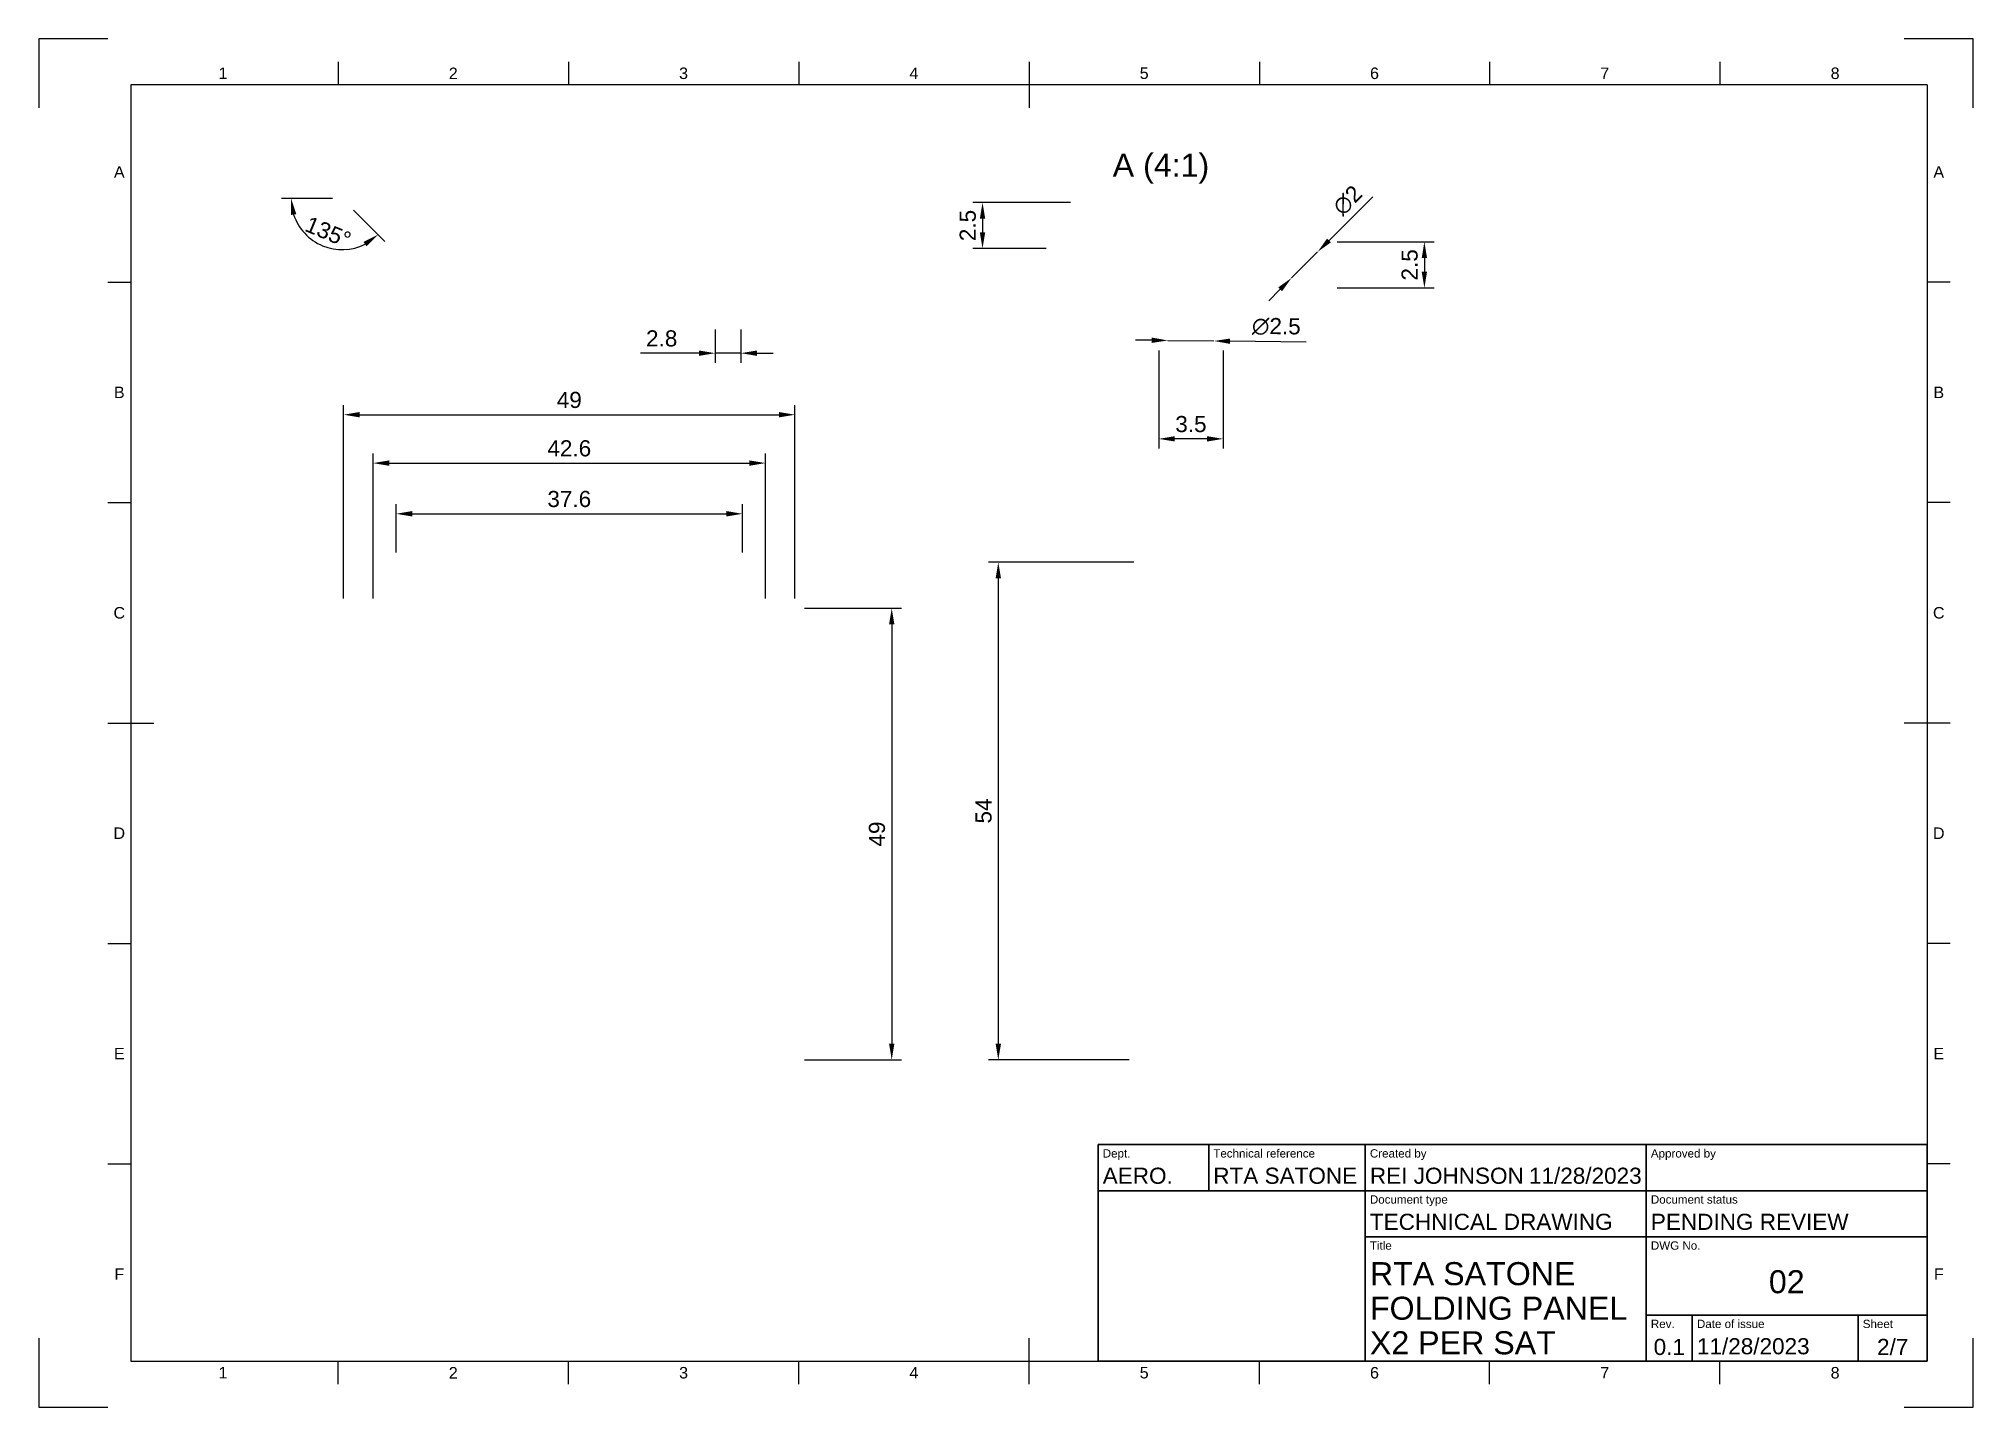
# Paper-space layout 'Sheet1' of a CAD drawing. Header units: millimetres. Extents: x 0 to 420, y 0 to 297.
import ezdxf
from ezdxf.enums import TextEntityAlignment as Align

# ---------------------------------------------------------------- set-up
doc = ezdxf.new("R2010")
doc.units = ezdxf.units.MM
doc.header["$LTSCALE"] = 0.75
for name, color, linetype, lineweight in [('BORDER', 7, 'Continuous', 25), ('FD_Dimensions', 7, 'Continuous', 25), ('TITLEBLOCK', 7, 'Continuous', 35), ('View Labels', 7, 'Continuous', 25)]:
    doc.layers.add(name, color=color, linetype=linetype, lineweight=lineweight)
doc.styles.add('FusionTitle', font='arial.ttf')
doc.styles.get("Standard").update_dxf_attribs({"font": 'arial.ttf'})
doc.dimstyles.new('Dim-ISO-25', dxfattribs={"dimtxt": 3.5, "dimasz": 3.5, "dimexe": 2.1, "dimexo": 2.1, "dimgap": 1.4, "dimtad": 1, "dimzin": 12, "dimdsep": 46, "dimtxsty": 'Standard', "dimcen": 0, "dimazin": 3, "dimtp": 0.1, "dimtm": 0.1, "dimtfac": 0.714286, "dimtmove": 0, "dimatfit": 3, "dimfxl": 1, "dimtzin": 12, "dimarcsym": 0})

# ---------------------------------------------------------------- blocks, each defined once
blk = doc.blocks.new('ISO_A3_SHEET')
at = {"layer": 'BORDER'}
for p, q in [((65, 292), (65, 287)), ((115, 292), (115, 287)), ((165, 292), (165, 287)), ((215, 292), (215, 282)), ((265, 292), (265, 287)), ((315, 292), (315, 287)), ((365, 292), (365, 287)), ((410, 287), (20, 287)), ((20, 287), (20, 10)), ((410, 287), (410, 10)), ((15, 244.16666), (20, 244.16666)), ((415, 244.16666), (410, 244.16666)), ((15, 196.33333), (20, 196.33333)), ((415, 196.33333), (410, 196.33333)), ((15, 148.5), (25, 148.5)), ((415, 148.5), (405, 148.5)), ((15, 100.66667), (20, 100.66667)), ((415, 100.66667), (410, 100.66667)), ((15, 52.83334), (20, 52.83334)), ((415, 52.83334), (410, 52.83334)), ((215, 5), (215, 15)), ((20, 10), (410, 10)), ((65, 5), (65, 10)), ((115, 5), (115, 10)), ((165, 5), (165, 10)), ((265, 5), (265, 10)), ((315, 5), (315, 10)), ((365, 5), (365, 10))]:
    blk.add_line(p, q, dxfattribs=at)
at = {"layer": 'Defpoints'}
for p, q in [((15, 297), (0, 297)), ((0, 297), (0, 282)), ((420, 297), (405, 297)), ((420, 282), (420, 297)), ((0, 15), (0, 0)), ((420, 0), (420, 15)), ((0, 0), (15, 0)), ((405, 0), (420, 0))]:
    blk.add_line(p, q, dxfattribs=at)
at = {"layer": 'BORDER', "style": 'FusionTitle'}
for s, p in [('1', (40, 289.5)), ('2', (90, 289.5)), ('3', (140, 289.5)), ('4', (190, 289.5)), ('5', (240, 289.5)), ('6', (290, 289.5)), ('7', (340, 289.5)), ('8', (390, 289.5)), ('A', (17.5, 268.08333)), ('A', (412.5, 268.08333)), ('B', (17.5, 220.25)), ('B', (412.5, 220.25)), ('C', (17.5, 172.41667)), ('C', (412.5, 172.41667)), ('D', (17.5, 124.58334)), ('D', (412.5, 124.58334)), ('E', (17.5, 76.75001)), ('E', (412.5, 76.75001)), ('F', (17.5, 28.91668)), ('F', (412.5, 28.91668)), ('1', (40, 7.5)), ('2', (90, 7.5)), ('3', (140, 7.5)), ('4', (190, 7.5)), ('5', (240, 7.5)), ('6', (290, 7.5)), ('7', (340, 7.5)), ('8', (390, 7.5))]:
    blk.add_text(s, height=2.5, dxfattribs=at).set_placement(p, align=Align.MIDDLE)
blk = doc.blocks.new('ISO_TITLEBLOCK')
at = {"layer": 'TITLEBLOCK'}
for p, q in [((0, 47), (-180, 47)), ((-180, 47), (-180, 0)), ((-156, 37), (-156, 47)), ((-122, 0), (-122, 47)), ((-61, 0), (-61, 47)), ((0, 0), (0, 47)), ((-180, 37), (0, 37)), ((-122, 27), (0, 27)), ((-61, 10), (0, 10)), ((-51, 0), (-51, 10)), ((-15, 0), (-15, 10)), ((-180, 0), (0, 0))]:
    blk.add_line(p, q, dxfattribs=at)
at = {"layer": 'TITLEBLOCK', "style": 'FusionTitle'}
for s, p in [('Dept.', (-179, 46)), ('Technical reference', (-155, 46)), ('Created by', (-121, 46)), ('Approved by', (-60, 46)), ('Document type', (-121, 36)), ('Document status', (-60, 36)), ('Title', (-121, 26)), ('DWG No.', (-60, 26)), ('Rev.', (-60, 9)), ('Date of issue', (-50, 9)), ('Sheet', (-14, 9))]:
    blk.add_text(s, height=1.8, dxfattribs=at).set_placement(p, align=Align.TOP_LEFT)
for tag, height, p in [('DEPT', 3.5, (-179, 42)), ('TECHNICAL_REFERENCE', 3.5, (-155, 42)), ('CREATED_BY', 3.5, (-121, 42)), ('APPROVED_BY', 3.5, (-60, 42)), ('DOCUMENT_TYPE', 3.5, (-121, 32)), ('DOCUMENT_STATUS', 3.5, (-60, 32)), ('TITLE_1', 5, (-121, 21.5)), ('TITLE_2', 5, (-121, 14)), ('TITLE_3', 5, (-121, 6.5)), ('DATE_OF_ISSUE', 3.5, (-50, 5))]:
    blk.add_attdef(tag, text='', height=height, dxfattribs=at).set_placement(p, align=Align.TOP_LEFT)
for tag, p in [('CREATED_DATE', (-62, 42)), ('APPROVED_DATE', (-0.99, 42))]:
    blk.add_attdef(tag, text='', height=3.5, dxfattribs=at).set_placement(p, align=Align.TOP_RIGHT)
for tag, height, p in [('DRAWING_NUMBER', 5, (-30.5, 19.75)), ('REV', 3.5, (-56, 4.85)), ('SHEET', 3.5, (-7.5, 4.85))]:
    blk.add_attdef(tag, text='', height=height, dxfattribs=at).set_placement(p, align=Align.TOP_CENTER)
blk = doc.blocks.new('*D25')
at = {"layer": 'Defpoints', "color": 0, "transparency": 16777216}
for p in [(164.19, 215.4), (66.19, 173.4), (164.19, 173.4)]:
    blk.add_point(p, dxfattribs=at)
at = {"layer": 'FD_Dimensions', "color": 0, "lineweight": -2, "transparency": 16777216}
for p, q in [((66.19, 175.5), (66.19, 217.5)), ((69.69, 215.4), (160.69, 215.4)), ((164.19, 175.5), (164.19, 217.5))]:
    blk.add_line(p, q, dxfattribs=at)
at = {"layer": 'FD_Dimensions', "color": 0, "transparency": 16777216}
for points in [[(69.69, 215.99), (69.69, 214.82), (66.19, 215.4)], [(160.69, 215.99), (160.69, 214.82), (164.19, 215.4)]]:
    blk.add_solid(points, dxfattribs=at)
at = {"layer": 'FD_Dimensions', "color": 0, "transparency": 16777216, "insert": (115.19, 218.59), "char_height": 3.5, "attachment_point": 5}
blk.add_mtext('49', dxfattribs=at)
blk = doc.blocks.new('*D26')
at = {"layer": 'Defpoints', "color": 0, "transparency": 16777216}
for p in [(157.79, 204.9), (72.59, 173.4), (157.79, 173.4)]:
    blk.add_point(p, dxfattribs=at)
at = {"layer": 'FD_Dimensions', "color": 0, "lineweight": -2, "transparency": 16777216}
for p, q in [((72.59, 175.5), (72.59, 207)), ((157.79, 175.5), (157.79, 207)), ((76.09, 204.9), (154.29, 204.9))]:
    blk.add_line(p, q, dxfattribs=at)
at = {"layer": 'FD_Dimensions', "color": 0, "transparency": 16777216}
for points in [[(76.09, 205.49), (76.09, 204.32), (72.59, 204.9)], [(154.29, 205.49), (154.29, 204.32), (157.79, 204.9)]]:
    blk.add_solid(points, dxfattribs=at)
at = {"layer": 'FD_Dimensions', "color": 0, "transparency": 16777216, "insert": (115.19, 208.09), "char_height": 3.5, "attachment_point": 5}
blk.add_mtext('42.6', dxfattribs=at)
blk = doc.blocks.new('*D27')
at = {"layer": 'Defpoints', "color": 0, "transparency": 16777216}
for p in [(152.79, 193.9), (77.59, 183.4), (152.79, 183.4)]:
    blk.add_point(p, dxfattribs=at)
at = {"layer": 'FD_Dimensions', "color": 0, "lineweight": -2, "transparency": 16777216}
for p, q in [((77.59, 185.5), (77.59, 196)), ((81.09, 193.9), (149.29, 193.9)), ((152.79, 185.5), (152.79, 196))]:
    blk.add_line(p, q, dxfattribs=at)
at = {"layer": 'FD_Dimensions', "color": 0, "transparency": 16777216}
for points in [[(81.09, 194.49), (81.09, 193.32), (77.59, 193.9)], [(149.29, 194.49), (149.29, 193.32), (152.79, 193.9)]]:
    blk.add_solid(points, dxfattribs=at)
at = {"layer": 'FD_Dimensions', "color": 0, "transparency": 16777216, "insert": (115.19, 197.09), "char_height": 3.5, "attachment_point": 5}
blk.add_mtext('37.6', dxfattribs=at)
blk = doc.blocks.new('*D31')
at = {"layer": 'Defpoints', "color": 0, "transparency": 16777216}
for p in [(245.15, 231.52), (255.15, 231.4)]:
    blk.add_point(p, dxfattribs=at)
at = {"layer": 'FD_Dimensions', "color": 0, "lineweight": -2, "transparency": 16777216}
for p, q in [((241.65, 231.56), (238.15, 231.6)), ((245.15, 231.52), (255.15, 231.4)), ((275.16, 231.16), (258.65, 231.36))]:
    blk.add_line(p, q, dxfattribs=at)
at = {"layer": 'FD_Dimensions', "color": 0, "transparency": 16777216}
for points in [[(241.66, 232.14), (241.65, 230.98), (245.15, 231.52)], [(258.66, 231.94), (258.65, 230.77), (255.15, 231.4)]]:
    blk.add_solid(points, dxfattribs=at)
at = {"layer": 'FD_Dimensions', "color": 0, "transparency": 16777216, "insert": (268.69, 234.52), "char_height": 3.5, "attachment_point": 5, "rotation": 359.3143}
blk.add_mtext('∅2.5', dxfattribs=at)
blk = doc.blocks.new('*D32')
at = {"layer": 'Defpoints', "color": 0, "transparency": 16777216}
for p in [(277.66, 250.75), (272, 245.1)]:
    blk.add_point(p, dxfattribs=at)
at = {"layer": 'FD_Dimensions', "color": 0, "lineweight": -2, "transparency": 16777216}
for p, q in [((289.64, 262.72), (280.14, 253.23)), ((272, 245.1), (277.66, 250.75)), ((269.53, 242.62), (267.05, 240.15))]:
    blk.add_line(p, q, dxfattribs=at)
at = {"layer": 'FD_Dimensions', "color": 0, "transparency": 16777216}
for points in [[(279.72, 253.64), (280.55, 252.81), (277.66, 250.75)], [(269.11, 243.03), (269.94, 242.21), (272, 245.1)]]:
    blk.add_solid(points, dxfattribs=at)
at = {"layer": 'FD_Dimensions', "color": 0, "transparency": 16777216, "insert": (284.18, 261.91), "char_height": 3.5, "attachment_point": 5, "rotation": 44.9887}
blk.add_mtext('∅2', dxfattribs=at)
blk = doc.blocks.new('*D33')
at = {"layer": 'Defpoints', "color": 0, "transparency": 16777216}
for p in [(243.15, 231.46), (257.15, 231.46), (243.15, 210.16)]:
    blk.add_point(p, dxfattribs=at)
at = {"layer": 'FD_Dimensions', "color": 0, "lineweight": -2, "transparency": 16777216}
for p, q in [((243.15, 229.36), (243.15, 208.06)), ((257.15, 229.36), (257.15, 208.06)), ((253.65, 210.16), (246.65, 210.16))]:
    blk.add_line(p, q, dxfattribs=at)
at = {"layer": 'FD_Dimensions', "color": 0, "transparency": 16777216}
for points in [[(246.65, 210.74), (246.65, 209.58), (243.15, 210.16)], [(253.65, 210.74), (253.65, 209.58), (257.15, 210.16)]]:
    blk.add_solid(points, dxfattribs=at)
at = {"layer": 'FD_Dimensions', "color": 0, "transparency": 16777216, "insert": (250.15, 213.35), "char_height": 3.5, "attachment_point": 5}
blk.add_mtext('3.5', dxfattribs=at)
blk = doc.blocks.new('*D34')
at = {"layer": 'Defpoints', "color": 0, "transparency": 16777216}
for p in [(279.83, 252.92), (279.83, 242.92), (300.83, 242.92)]:
    blk.add_point(p, dxfattribs=at)
at = {"layer": 'FD_Dimensions', "color": 0, "lineweight": -2, "transparency": 16777216}
for p, q in [((281.93, 252.92), (302.93, 252.92)), ((300.83, 249.42), (300.83, 246.42)), ((281.93, 242.92), (302.93, 242.92))]:
    blk.add_line(p, q, dxfattribs=at)
at = {"layer": 'FD_Dimensions', "color": 0, "transparency": 16777216}
for points in [[(300.25, 249.42), (301.41, 249.42), (300.83, 252.92)], [(300.25, 246.42), (301.41, 246.42), (300.83, 242.92)]]:
    blk.add_solid(points, dxfattribs=at)
at = {"layer": 'FD_Dimensions', "color": 0, "transparency": 16777216, "insert": (297.64, 247.92), "char_height": 3.5, "attachment_point": 5, "rotation": 90}
blk.add_mtext('2.5', dxfattribs=at)
blk = doc.blocks.new('*D35')
at = {"layer": 'Defpoints', "color": 0, "transparency": 16777216}
for p in [(226.12, 261.46), (204.9, 251.46), (220.85, 251.46)]:
    blk.add_point(p, dxfattribs=at)
at = {"layer": 'FD_Dimensions', "color": 0, "lineweight": -2, "transparency": 16777216}
for p, q in [((224.02, 261.46), (202.8, 261.46)), ((204.9, 257.96), (204.9, 254.96)), ((218.75, 251.46), (202.8, 251.46))]:
    blk.add_line(p, q, dxfattribs=at)
at = {"layer": 'FD_Dimensions', "color": 0, "transparency": 16777216}
for points in [[(204.32, 257.96), (205.49, 257.96), (204.9, 261.46)], [(204.32, 254.96), (205.49, 254.96), (204.9, 251.46)]]:
    blk.add_solid(points, dxfattribs=at)
at = {"layer": 'FD_Dimensions', "color": 0, "transparency": 16777216, "insert": (201.71, 256.46), "char_height": 3.5, "attachment_point": 5, "rotation": 90}
blk.add_mtext('2.5', dxfattribs=at)
blk = doc.blocks.new('*D37')
at = {"layer": 'Defpoints', "color": 0, "transparency": 16777216}
for p in [(65.86, 262.29), (65.86, 262.29), (66.86, 261.29), (163.86, 262.29), (58.05, 254.48)]:
    blk.add_point(p, dxfattribs=at)
at = {"layer": 'FD_Dimensions', "color": 0, "lineweight": -2, "transparency": 16777216}
for p, q in [((63.76, 262.29), (52.71, 262.29)), ((68.35, 259.81), (75.17, 252.99))]:
    blk.add_line(p, q, dxfattribs=at)
blk.add_arc((65.86, 262.29), 11.06, 198.2138, 296.7862, dxfattribs=at)
at = {"layer": 'FD_Dimensions', "color": 0, "transparency": 16777216}
for points in [[(54.79, 258.75), (55.94, 258.93), (54.81, 262.29)], [(70.51, 252.9), (71.19, 251.95), (73.68, 254.48)]]:
    blk.add_solid(points, dxfattribs=at)
at = {"layer": 'FD_Dimensions', "color": 0, "transparency": 16777216, "insert": (62.85, 255.03), "char_height": 3.5, "attachment_point": 5, "rotation": 337.5}
blk.add_mtext('135°', dxfattribs=at)
blk = doc.blocks.new('*D38')
at = {"layer": 'Defpoints', "color": 0, "transparency": 16777216}
for p in [(146.86, 235.96), (152.46, 235.96), (146.86, 228.75)]:
    blk.add_point(p, dxfattribs=at)
at = {"layer": 'FD_Dimensions', "color": 0, "lineweight": -2, "transparency": 16777216}
for p, q in [((146.86, 233.86), (146.86, 226.65)), ((152.46, 233.86), (152.46, 226.65)), ((143.36, 228.75), (130.63, 228.75)), ((152.46, 228.75), (146.86, 228.75)), ((155.96, 228.75), (159.46, 228.75))]:
    blk.add_line(p, q, dxfattribs=at)
at = {"layer": 'FD_Dimensions', "color": 0, "transparency": 16777216}
for points in [[(143.36, 229.34), (143.36, 228.17), (146.86, 228.75)], [(155.96, 229.34), (155.96, 228.17), (152.46, 228.75)]]:
    blk.add_solid(points, dxfattribs=at)
at = {"layer": 'FD_Dimensions', "color": 0, "transparency": 16777216, "insert": (135.25, 231.94), "char_height": 3.5, "attachment_point": 5}
blk.add_mtext('2.8', dxfattribs=at)
blk = doc.blocks.new('*D39')
at = {"layer": 'Defpoints', "color": 0, "transparency": 16777216}
for p in [(164.19, 173.4), (164.19, 75.4), (185.19, 75.4)]:
    blk.add_point(p, dxfattribs=at)
at = {"layer": 'FD_Dimensions', "color": 0, "lineweight": -2, "transparency": 16777216}
for p, q in [((166.29, 173.4), (187.29, 173.4)), ((185.19, 169.9), (185.19, 78.9)), ((166.29, 75.4), (187.29, 75.4))]:
    blk.add_line(p, q, dxfattribs=at)
at = {"layer": 'FD_Dimensions', "color": 0, "transparency": 16777216}
for points in [[(184.61, 169.9), (185.77, 169.9), (185.19, 173.4)], [(184.61, 78.9), (185.77, 78.9), (185.19, 75.4)]]:
    blk.add_solid(points, dxfattribs=at)
at = {"layer": 'FD_Dimensions', "color": 0, "transparency": 16777216, "insert": (182, 124.4), "char_height": 3.5, "attachment_point": 5, "rotation": 90}
blk.add_mtext('49', dxfattribs=at)
blk = doc.blocks.new('*D40')
at = {"layer": 'Defpoints', "color": 0, "transparency": 16777216}
for p in [(239.83, 183.4), (208.33, 75.4), (238.83, 75.4)]:
    blk.add_point(p, dxfattribs=at)
at = {"layer": 'FD_Dimensions', "color": 0, "lineweight": -2, "transparency": 16777216}
for p, q in [((237.73, 183.4), (206.23, 183.4)), ((208.33, 179.9), (208.33, 78.9)), ((236.73, 75.4), (206.23, 75.4))]:
    blk.add_line(p, q, dxfattribs=at)
at = {"layer": 'FD_Dimensions', "color": 0, "transparency": 16777216}
for points in [[(207.75, 179.9), (208.92, 179.9), (208.33, 183.4)], [(207.75, 78.9), (208.92, 78.9), (208.33, 75.4)]]:
    blk.add_solid(points, dxfattribs=at)
at = {"layer": 'FD_Dimensions', "color": 0, "transparency": 16777216, "insert": (205.15, 129.4), "char_height": 3.5, "attachment_point": 5, "rotation": 90}
blk.add_mtext('54', dxfattribs=at)

psp = doc.layouts.new('Sheet1')

# ---------------------------------------------------------------- block references
at = {"layer": 'BORDER'}
psp.add_blockref('ISO_A3_SHEET', (0, 0), dxfattribs=at)
at = {"layer": 'TITLEBLOCK'}
psp.add_blockref('ISO_TITLEBLOCK', (410, 10), dxfattribs=at).add_auto_attribs({'DATE_OF_ISSUE': '11/28/2023', 'REV': '0.1', 'TITLE_3': 'X2 PER SAT', 'DOCUMENT_STATUS': 'PENDING REVIEW', 'DOCUMENT_TYPE': 'TECHNICAL DRAWING', 'CREATED_DATE': '11/28/2023', 'SHEET': '2/7', 'TITLE_2': 'FOLDING PANEL', 'DRAWING_NUMBER': '02', 'TITLE_1': 'RTA SATONE', 'CREATED_BY': 'REI JOHNSON', 'TECHNICAL_REFERENCE': 'RTA SATONE', 'DEPT': 'AERO.'})

# ---------------------------------------------------------------- texts
at = {"layer": 'View Labels', "insert": (243.642, 265.552), "char_height": 5, "width": 23.21965, "attachment_point": 8}
psp.add_mtext('A (4:1)', dxfattribs=at)

# ---------------------------------------------------------------- dimensions: what is measured, and where the dimension line sits
at = {"layer": 'FD_Dimensions'}
for p1, p2, picture, middle in [((272.002, 245.096), (277.66, 250.751), '*D32', (286.5, 259.588)), ((245.154, 231.519), (255.153, 231.399), '*D31', (268.655, 231.238))]:
    dim = psp.add_diameter_dim_2p(p1=p1, p2=p2, dimstyle='Dim-ISO-25', override={"dimlfac": -0.25}, dxfattribs=at)
    dim.commit()
    dim.dimension.update_dxf_attribs({"geometry": picture, "text_midpoint": middle, "dimtype": 163})
dim = psp.add_angular_dim_2l(base=(58.046, 254.477), line1=((163.865, 262.295), (65.865, 262.295)), line2=((66.865, 261.295), (65.865, 262.295)), dimstyle='Dim-ISO-25', override={"dimpost": ''}, dxfattribs=at)
dim.commit()
dim.dimension.update_dxf_attribs({"geometry": '*D37', "text_midpoint": (62.853, 255.025)})
for base, p1, p2, angle, override, picture, middle in [((204.902, 251.459), (226.12, 261.459), (220.85, 251.459), 270, {"dimlfac": -0.25, "dimclrd": 0, "dimclre": 0}, '*D35', (201.715, 256.459)), ((243.154, 210.16), (257.154, 231.459), (243.154, 231.459), 180, {"dimlfac": -0.25, "dimclrd": 0, "dimclre": 0}, '*D33', (250.154, 213.348)), ((208.333, 75.403), (239.833, 183.403), (238.833, 75.403), 270, {"dimlfac": -0.5, "dimclrd": 0, "dimclre": 0}, '*D40', (205.153, 129.403))]:
    dim = psp.add_linear_dim(base=base, p1=p1, p2=p2, angle=angle, dimstyle='Dim-ISO-25', override=override, dxfattribs=at)
    dim.commit()
    dim.dimension.update_dxf_attribs({"geometry": picture, "text_midpoint": middle})
for p1, p2, distance, override, picture, middle in [((279.831, 252.923), (279.831, 242.923), 21, {"dimlfac": -0.25, "dimclrd": 0, "dimclre": 0}, '*D34', (297.644, 247.923)), ((152.465, 235.956), (146.865, 235.956), 7.204, {"dimlfac": -0.5, "dimclrd": 0, "dimclre": 0}, '*D38', (135.245, 231.939)), ((66.19, 173.403), (164.19, 173.403), 42, {"dimlfac": -0.5, "dimclrd": 0, "dimclre": 0}, '*D25', (115.19, 218.59)), ((72.59, 173.403), (157.79, 173.403), 31.5, {"dimlfac": -0.5, "dimclrd": 0, "dimclre": 0}, '*D26', (115.19, 208.09)), ((77.59, 183.403), (152.79, 183.403), 10.5, {"dimlfac": -0.5, "dimclrd": 0, "dimclre": 0}, '*D27', (115.19, 197.092)), ((164.19, 173.403), (164.19, 75.403), 21, {"dimlfac": -0.5, "dimclrd": 0, "dimclre": 0}, '*D39', (182.003, 124.403))]:
    dim = psp.add_aligned_dim(p1=p1, p2=p2, distance=distance, dimstyle='Dim-ISO-25', override=override, dxfattribs=at)
    dim.commit()
    dim.dimension.update_dxf_attribs({"geometry": picture, "text_midpoint": middle})

doc.saveas('drawing.dxf')
